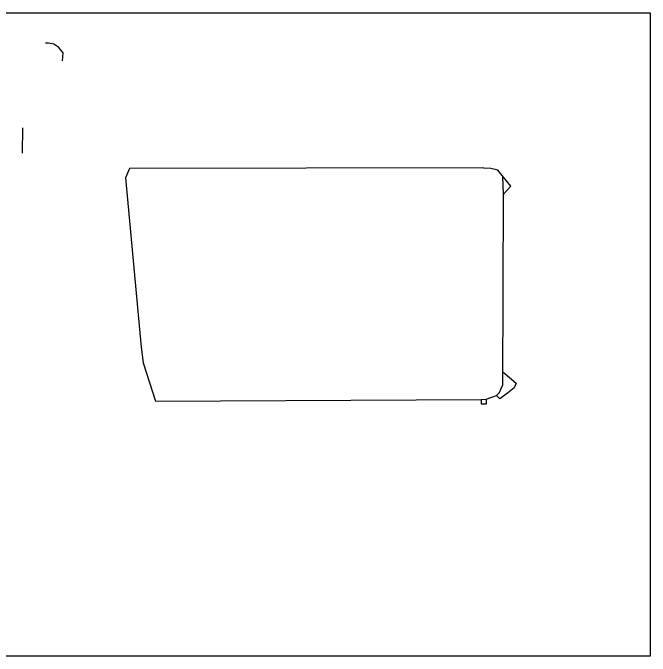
# Model space of a CAD drawing. Extents: x -1057 to 3416, y -340 to 4111.
# Drawn here: x 618.9 to 790.5, y 102.3 to 275.6 of the extents above; entities that cross this region are included whole.
import ezdxf

# ---------------------------------------------------------------- set-up
doc = ezdxf.new("R2010")
doc.units = 0
doc.header["$LTSCALE"] = 50
doc.linetypes.add('CONTINU', pattern=[0])
doc.layers.add('medir projeto', color=6, linetype='Continuous')

msp = doc.modelspace()

# ---------------------------------------------------------------- hatches: boundary and pattern name
at = {"layer": 'medir projeto', "linetype": 'CONTINU', "lineweight": -2}
h = msp.add_hatch(dxfattribs=at)
h.set_pattern_fill('GRATE', color=1, scale=3, angle=90)
h.set_pattern_definition([(90, (293.6217, 70.508), (-2.38125, 1e-16), []), (180, (293.622, 70.508), (-1e-15, -9.525), [])])
h.paths.add_polyline_path([(670.488, 254.003), (670.323, 254.116), (669.892, 253.482), (669.991, 253.272)])
h.paths.add_polyline_path([(670.654, 253.891), (670.488, 254.003), (669.991, 253.272), (670.09, 253.062)])

# ---------------------------------------------------------------- linework, layer by layer
at = {"layer": 'medir projeto', "color": 5, "linetype": 'CONTINU', "lineweight": -2}
for p, q in [((621.554, 237.788), (621.625, 244.597)), ((750.86, 175.438), (751.049, 226.801))]:
    msp.add_line(p, q, dxfattribs=at)
at = {"layer": 'medir projeto', "color": 7, "linetype": 'CONTINU', "lineweight": -2}
msp.add_lwpolyline([(353.46, 275.599), (790.538, 275.599), (790.538, 102.35), (353.46, 102.35)], close=True, dxfattribs=at)
at = {"layer": 'medir projeto', "color": 5, "linetype": 'CONTINU', "lineweight": -2}
for points in [[(632.327, 262.646), (632.499, 264.837), (631.279, 266.242), (629.95, 267.17), (628.522, 267.444), (627.69, 267.444)], [(751.049, 226.801), (753.031, 228.88), (749.512, 233.265), (747.664, 233.689), (745.743, 233.733), (745.59, 233.833), (650.329, 233.661), (649.279, 231.205), (653.448, 185.527), (654.007, 181.362), (657.319, 171.028), (744.994, 171.444), (746.401, 171.542), (749.2, 172.54), (749.99, 173.385), (750.44, 174.406), (750.86, 175.438)], [(751.049, 226.801), (750.882, 231.558)], [(750.873, 178.947), (754.491, 175.86), (753.909, 174.606), (752.153, 173.193), (750.093, 171.657), (749.185, 172.524)], [(744.994, 171.444), (744.991, 170.318), (746.448, 170.318), (746.448, 171.559)]]:
    msp.add_lwpolyline(points, dxfattribs=at)

doc.saveas('drawing.dxf')
